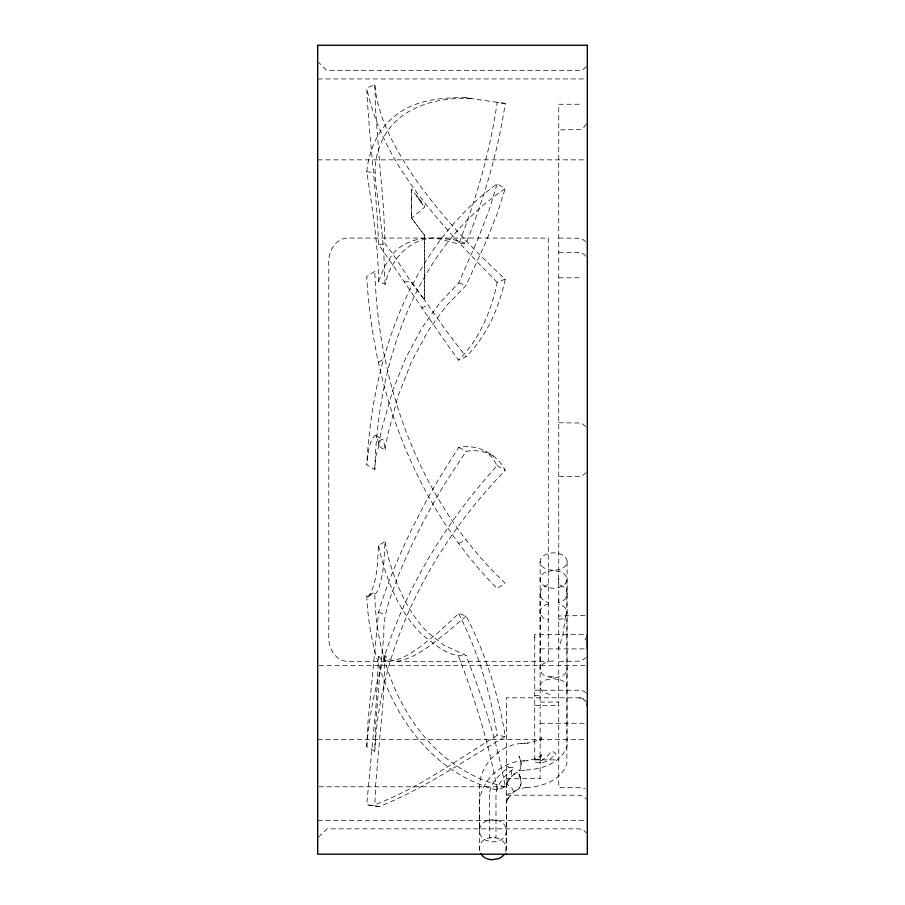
<?xml version="1.0" encoding="UTF-8"?>
<svg xmlns="http://www.w3.org/2000/svg" width="905" height="905" viewBox="0 0 905 905"><rect width="100%" height="100%" fill="white"/><g stroke="black" fill="none" stroke-linecap="round" stroke-linejoin="round"><path stroke-width="0.68" stroke-dasharray="4.53 3.39" d="M374.817 84.708L375.632 110.648L380.213 170.875A170.943 25.408 83.1 0 1 383.844 214.417L385.077 243.739L393.075 254.158L411.56 282.779L424.547 300.053L424.547 235.289L411.594 218.082L411.605 188.919L424.547 206.102L424.547 207.234L411.594 218.082L424.569 235.357L424.547 300.053L446.516 331.185L466.018 356.683L458.609 360.133C430.927 322.338 405.564 282.835 378.584 244.644C376.921 192.267 369.048 140.32 366.751 88L374.817 84.708C377.611 117.198 394.184 146.644 411.605 173.5C438.178 212.471 470.408 247.393 505.228 279.113C499.153 307.655 486.969 335.891 466.018 356.683M534.742 637.821L534.742 634.473L585.92 634.473M567.107 561.666L567.107 668.976A13.485 8.858 0 0 1 560.365 676.646L553.622 677.834L546.88 676.646A13.485 8.858 0 0 1 540.138 668.976L540.138 593.759M558.747 599.404L558.747 602.64L563.148 600.784L565.297 598.872A13.688 10.294 0 0 0 563.159 586.519L558.747 584.392L558.747 578.589M505.228 103.487L465.08 97.672C439.672 97.378 411.979 100.297 392.34 118.159C376.797 131.417 368.799 151.735 366.751 171.701C372.204 207.754 378.086 243.909 378.573 280.493L378.584 281.331L385.077 284.272C390.259 259.565 410.531 236.737 437.398 238.049L548.283 238.049L548.283 661.397L396.277 661.397L388.901 659.587L385.077 655.763L378.595 656.634L376.22 702.936L366.751 804.76L379.41 806.581C423.891 788.73 463.926 760.901 505.228 736.546C498.598 694.701 485.646 653.704 466.132 616.067L458.643 613.522L437.658 633.036L421.651 645.695C411.865 652.81 401.39 659.949 389.105 661.397L347.724 661.397C334.805 661.08 327.734 646.803 328.786 635.231L328.786 264.226C327.734 252.642 334.805 238.377 347.724 238.049L428.981 238.049C441.878 237.087 453.416 245.538 466.041 243.411C484.141 198.421 498.044 151.52 505.228 103.487L497.162 102.322C490.25 150.954 476.471 198.455 458.654 244.169M385.077 655.763L383.844 688.796A170.943 31.675 -87.5 0 1 380.213 732.665L375.632 785.517L374.817 805.936L379.41 806.581M367.702 596.519L369.014 595.92C377.736 581.021 377.351 562.344 378.595 545.523L385.089 541.473L383.844 562.887A170.943 25.408 83.1 0 1 380.213 583.012L379.037 587.854L376.435 592.899L367.702 596.519L366.751 595.671L374.817 592.379L375.394 593.386M493.316 456.097C485.352 450.984 475.363 449.785 466.143 451.267L448.925 477.354C429.072 508.576 412.363 541.665 398.257 575.863C391.379 594.97 382.781 613.895 383.844 634.677A170.943 14.095 -80.1 0 1 380.213 669.259L375.632 724.916L374.817 751.252L366.751 746.501L368.154 719.758L378.595 611.972L382.521 599.404C397.148 556.79 416.967 516.155 439.807 477.354L458.699 447.409C476.811 443.552 497.094 453.858 505.228 470.329C432.375 545.67 379.546 645.208 374.817 751.252M374.817 469.514C377.498 364.308 414.332 249.757 505.228 188.591L497.162 183.839C409.184 247.71 372.283 359.964 366.751 464.763L374.817 469.514L375.632 457.093L380.213 440.543A170.943 14.095 -80.1 0 1 383.844 441.289L385.077 449.446C376.107 447.115 379.727 441.561 376.22 435.825L374.874 435.554C368.12 443.031 368.165 455.181 366.751 464.763M506.359 787.633L506.845 783.278L506.144 786.106L508.599 779.986L507.094 782.361L511.687 776.445L515.816 772.802L513.916 774.261L519.244 770.981L526.518 769.917M366.751 746.501C374.975 641.159 426.911 542.932 497.162 465.577L492.377 457.636L485.725 451.629M385.077 284.272L383.844 254.26A170.943 31.675 -87.5 0 0 380.213 218.739C378.562 194.292 369.726 169.258 380.213 145.4C393.505 108.012 436.018 96.36 472.003 98.679L465.08 97.672M479.435 850.655L479.922 844.84A13.451 11.267 0 0 1 486.766 838.392L493.621 837.295L500.216 839.195A13.428 11.245 0 0 1 505.409 852.205M565.512 615.988L562.91 634.937L558.747 648.093M540.138 757.689L540.138 759.431M385.077 449.446L387.77 434.513L398.257 395.587L411.605 361.525L427.737 331.569L435.147 320.868L446.516 305.619L466.075 285.426L485.261 243.411L497.026 214.157L505.228 188.591M540.138 741.648L541.948 737.021L539.561 739.521L541.473 738.061L536.756 740.754L527.502 743.096M540.138 758.051L541.699 754.759L539.357 757.214L541.269 755.743L536.597 758.413L527.457 760.72M378.584 445.022L381.582 429.649L392.34 391.605L405.723 358.075L421.651 328.447L426.775 320.868L440.022 302.677L458.722 282.869L477.908 239.078L489.288 209.609L497.162 183.839M505.228 279.113L497.162 282.405C491.358 310.947 479.469 339.285 458.609 360.133M540.138 685.571L540.353 684.621A13.451 7.998 0 0 1 546.631 679.757L553.374 678.682L560.116 679.757M378.584 281.331L384.693 266.409L392.499 254.158C401.673 243.536 415.191 238.4 428.981 238.049M586.236 124.019L583.284 128.295L581.327 129.46L558.747 129.856M584.958 639.959L586.236 637.821M586.236 66.54L583.284 69.515L579.234 70.601L326.863 70.601L318.594 62.298M586.236 472.648L581.327 476.415L558.747 476.686M586.236 657.347L581.327 661.125L558.747 661.397M466.132 616.067L446.301 633.036C431.029 644.417 415.802 658.636 396.277 661.397M318.594 837.159L326.863 828.856L579.234 828.856L583.284 829.942L586.236 832.905M518.848 773.752A13.349 7.749 62.3 0 1 519.527 787.791L518.848 788.323L519.425 787.836A13.383 6.55 68.6 0 0 518.848 773.752L520.137 776.976M518.848 788.323L519.504 787.814M378.595 362.26L385.089 358.165M505.228 736.546L497.162 735.38C456.584 760.257 417.341 789.16 372.487 805.574L366.751 804.76M421.651 308.073L427.737 305.234M458.597 543.43L466.03 539.98M506.427 780.495C513.848 778.549 512.807 768.379 506.427 765.698M366.751 595.671C370.043 677.268 412.08 767.994 497.162 790.076L505.228 786.796C497.264 741.693 482.693 698.004 466.064 655.435L444.084 645.288L427.737 632.448C406.99 611.475 395.496 583.589 387.872 555.568L385.089 541.473M548.283 584.46L544.086 586.519A13.688 10.294 0 0 0 541.948 598.872L544.086 600.784L548.283 602.583M548.283 604.121L546.631 604.574A13.485 8.892 0 0 0 540.353 609.97A20.589 13.575 0 0 0 540.353 614.574L543.837 618.42L548.283 620.004M558.747 619.948L562.91 618.42L566.394 614.574A13.485 8.892 0 0 0 560.116 604.574L558.747 604.201M584.958 615.502L558.747 615.988M378.584 244.644L385.077 243.739M521.665 743.469C500.058 744.691 480.566 764.171 479.469 785.8L479.469 829.953M524.719 760.924C501.37 760.653 479.243 781.603 479.333 805.145L479.333 849.297M378.595 545.523C385.225 577.356 397.555 609.257 420.418 633.036L421.651 634.247C434.298 643.783 448.857 658.184 466.064 655.435M553.374 570.523L546.631 571.7A13.485 8.858 0 0 0 540.353 577.085A20.589 13.518 0 0 0 540.353 581.666C544.052 588.454 553.43 589.347 560.116 587.04A13.485 8.858 0 0 0 560.116 571.7L546.88 569.336A13.485 8.858 0 0 1 544.086 555.399C548.939 552.469 555.059 552.152 560.365 553.996A13.485 8.858 0 0 1 560.365 569.336L553.622 570.523M553.622 660.978L550.127 661.25L544.086 663.32A13.417 7.987 0 0 0 540.138 668.976M524.391 743.322L528.113 743.05M528.068 760.675L521.178 761.139M526.156 769.94C542.197 769.386 561.598 762.542 567.107 746.059L567.107 668.976M526.133 787.576C542.095 787.022 561.394 780.201 566.858 763.797L566.858 579.37M521.223 743.503L524.742 743.299M526.484 787.554L519.119 788.628L513.712 791.943L515.624 790.484L511.472 794.149L506.868 800.077L508.361 797.712L505.895 803.855L506.596 801.027L506.11 849.32M506.427 794.205L511.936 793.414L513.588 791.23L511.811 787.95L506.427 784.013M317.678 78.961L585.908 78.961M579.234 104.245L558.747 104.245L558.747 787.497L579.234 787.497L584.958 788.481M317.678 159.857L585.908 159.857M558.747 238.049L581.327 238.332L586.236 242.099M558.747 252.257L581.327 252.586L584.958 255.142L586.236 257.178M558.747 277.79L579.234 277.79M404.252 281.794L411.571 281.794L424.547 300.053M558.747 422.759L581.327 423.031L586.236 426.809M540.138 648.896L587.322 648.896M319.092 665.447L585.908 665.447M534.742 690.244L579.234 690.244L583.284 690.956L586.236 692.913M534.742 695.674L540.138 695.674M579.234 697.8A8.088 8.088 0 0 1 586.236 701.85L583.284 698.886L579.234 697.8L506.427 697.8L506.427 851.673M540.138 702.02L558.747 702.02M534.742 705.561L558.747 705.561M540.138 723.287L587.322 723.287M317.678 739.6L585.908 739.6M534.742 759.567L540.138 759.567M534.742 759.883L558.747 759.883M540.138 762.61L534.742 762.61L534.742 634.473M506.427 778.617L540.138 778.617M319.08 786.784L506.427 786.784M506.427 795.19L579.234 795.19L583.284 796.264L586.236 799.239M317.678 820.496L585.908 820.496M553.622 676.974L546.88 675.911M437.398 238.049L454.231 239.859L466.041 243.411M366.751 171.701L374.817 172.878M389.105 661.397L381.582 659.621L378.595 656.634M549.878 694.418C546.054 693.66 541.224 691.997 540.138 687.8M505.228 786.796C418.11 766.954 375.292 675.187 374.817 592.379M458.722 282.869L466.075 285.426M378.595 611.972L385.077 614.925M458.699 447.409L466.143 451.267M497.162 465.577L505.228 470.329M376.22 435.825L382.849 439.728M497.162 282.405C443.246 227.019 382.883 166.305 366.751 88M411.594 190.039L411.594 218.082M458.643 613.522C477.964 651.691 490.804 693.106 497.162 735.38M458.609 656.182C474.967 699.667 489.469 744.159 497.162 790.076M540.138 561.666L540.138 778.707M560.025 679.757A13.451 7.998 0 0 1 566.779 686.691M489.65 794.782L489.594 837.611L491.958 838.019L495.985 837.702L495.985 797.656C495.589 785.121 504.571 774.895 514.402 768.436C508.225 764.137 501.234 774.42 496.585 778.164C492.478 782.723 489.616 788.549 489.65 794.782M550.093 752.79L547.061 756.58L540.364 761.388L542.005 762.994L548.871 760.234L555.987 753.876L553.34 751.784L550.093 752.79M519.561 770.189L518.848 770.789L519.696 770.132A13.371 7.76 62.3 0 0 519.018 756.06L518.984 756.071A13.405 6.55 68.6 0 1 519.561 770.189M374.817 271.409L366.751 276.681C373.132 391.073 415.746 506.234 497.162 588.488L505.228 583.216C420.689 503.304 378.154 386.243 374.817 271.409M487.014 820.631L484.073 822.249A13.428 11.245 0 0 0 485.363 840.078L491.958 841.989L498.813 840.881A13.428 11.245 0 0 0 506.37 831.559A13.428 11.245 0 0 0 500.465 821.423L493.87 819.523L487.014 820.631M421.244 202.731L416.617 195.582L422.669 204.756L421.244 202.731"/><path stroke-width="1.36" d="M587.322 648.896L587.322 634.473M480.544 853.438L482.478 855.892A13.507 11.312 0 0 0 491.709 859.75L498.565 858.641A13.428 11.245 0 0 0 503.847 854.829M506.427 853.562L506.427 854.196M587.051 703.796A8.088 8.088 0 0 1 587.322 705.889M587.322 45.25L317.678 45.25L317.678 854.196L587.322 854.196L587.322 45.25"/></g></svg>
